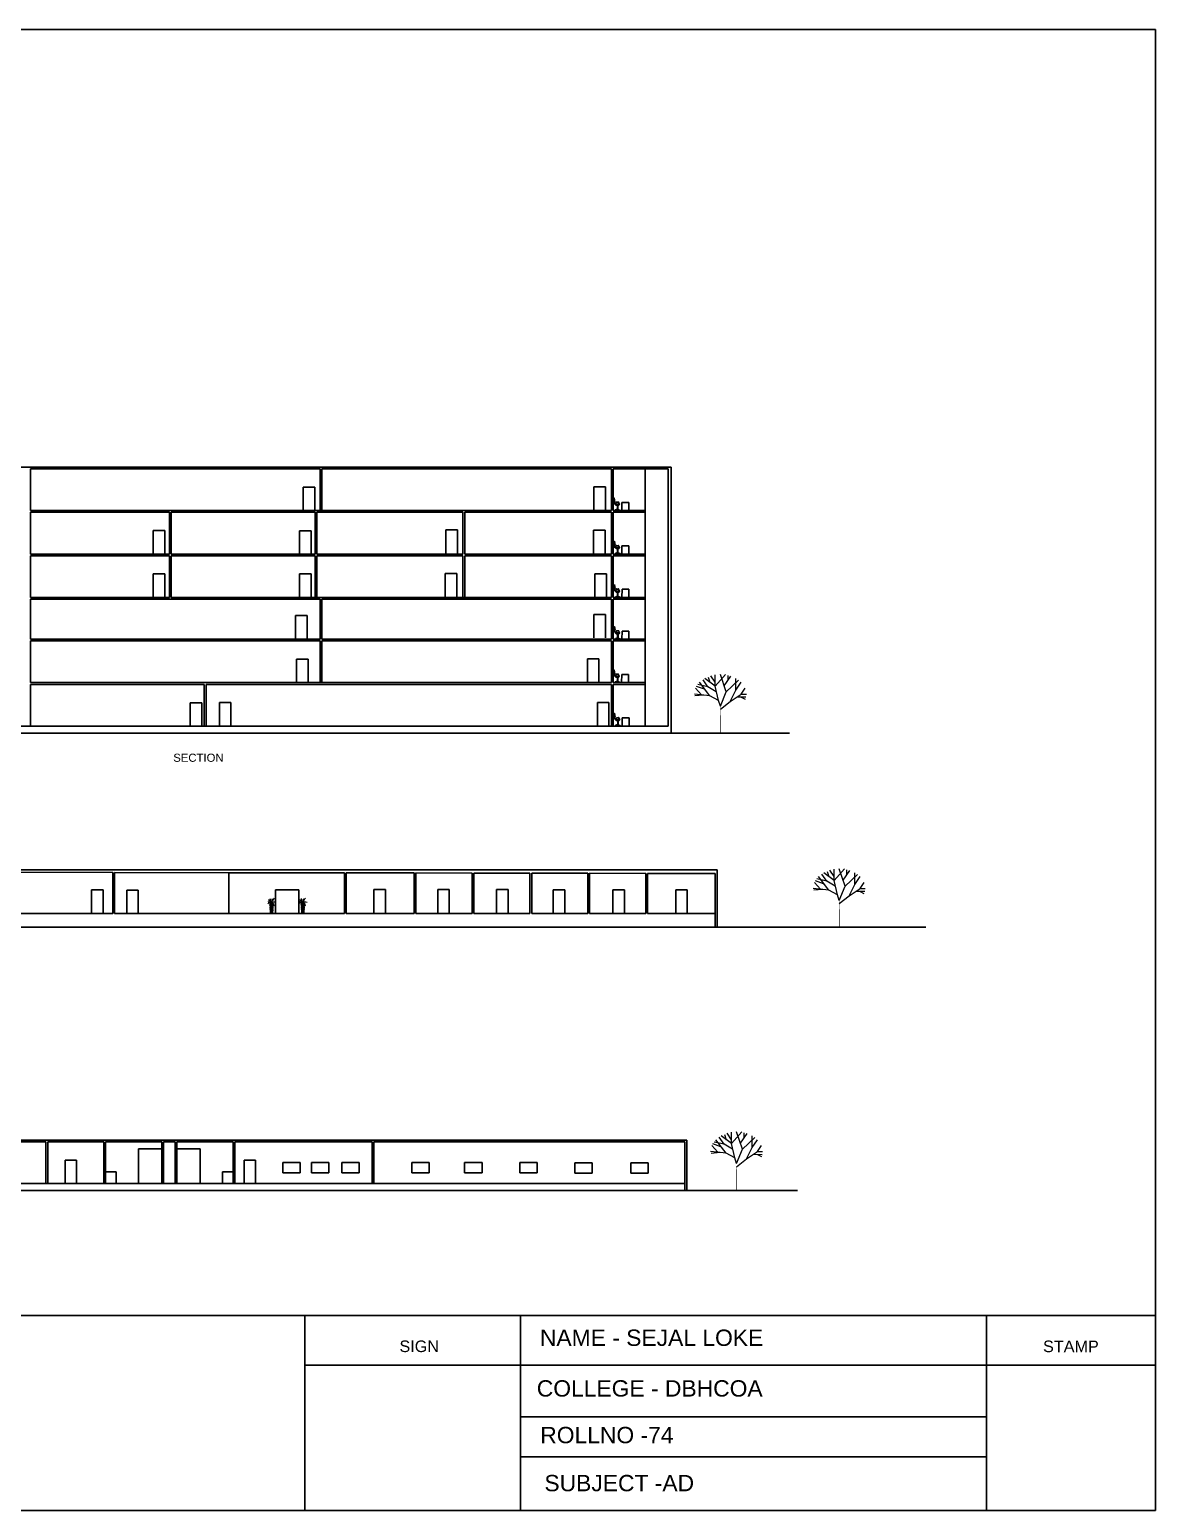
# Model space of a CAD drawing. Header units: millimetres. Extents: x -315744025 to 315695903, y -17416609 to 215511297.
# Drawn here: x 561164 to 658328, y 93675 to 221482 of the extents above; entities that cross this region are included whole.
import ezdxf

# ---------------------------------------------------------------- set-up
doc = ezdxf.new("R2010")
doc.units = ezdxf.units.MM
doc.layers.add('finiture', color=7, linetype='Continuous', lineweight=20)
doc.styles.get("Standard").update_dxf_attribs({"font": 'arial.ttf'})

# ---------------------------------------------------------------- blocks, each defined once
blk = doc.blocks.new('02ETRE03')
for p, q in [((-1.87, 11.47), (-1.6, 10.4)), ((-0.8, 10.4), (-1.46, 11.72)), ((-0.8, 9.6), (0.8, 12)), ((-0.8, 9.6), (-0.8, 11.92)), ((0.9, 8.45), (0, 12)), ((0.6, 9.67), (1.6, 11.67)), ((1.13, 11.8), (1.13, 10.88)), ((-2.9, 7.85), (-3.81, 9.22)), ((-2.45, 8.96), (-3.67, 9.53)), ((-1.93, 9.47), (-3.47, 9.93)), ((-1.62, 7.65), (-3.2, 10.4)), ((-1.93, 9.47), (-2.67, 10.93)), ((-0.8, 9.6), (-2.4, 11.2)), ((-0.64, 8.45), (-1.93, 9.47)), ((-0.3, 6.65), (-0.8, 9.6)), ((0.9, 8.45), (2.8, 10.84)), ((2.4, 8.8), (2.4, 11.2)), ((2.4, 8.8), (3.2, 10.4)), ((3.2, 8), (3.81, 9.22)), ((-1.62, 7.65), (-4, 8)), ((-2.53, 7.78), (-3.94, 7.6)), ((-0.3, 6.65), (-1.62, 7.65)), ((0, 5.54), (0.9, 8.45)), ((1.52, 6.49), (2.4, 8.8)), ((1.52, 6.49), (3.2, 8)), ((2.64, 7.42), (3.93, 7.4)), ((3.2, 8), (4, 8)), ((3.2, 7.37), (3.8, 6.93)), ((0, 5.54), (-0.3, 6.65)), ((0, 4.87), (1.52, 6.49))]:
    blk.add_line(p, q)
blk.add_lwpolyline([(0, 0, 0.133, 0.0333, 0), (0, 5.54, 0.0333, 0.0333, 0)], format="xyseb")

msp = doc.modelspace()

# ---------------------------------------------------------------- hatches: boundary and pattern name
at = {"layer": 'finiture'}
for points in [[(581900, 145864, 0.2435847), (581911, 145859, 0.0171763), (581912, 145860, -0.6037278), (581914, 145888, -0.1210153), (581916, 145895, 0.4802895)], [(582177, 145735, -0.187623), (581909, 145735, 0.7580791), (581909, 145727, 0.0001342), (581909, 145727, 0.1880055), (582178, 145727), (582178, 145727), (582178, 145727, 0.7578669)], [(582178, 145711, 0.7504042), (582178, 145719, -0.1882357), (581909, 145719, 0.7504042), (581909, 145711, 0.1883112)], [(582178, 145703, 0.7466429), (582178, 145711, -0.1883112), (581909, 145711, 0.7466429), (581909, 145703, 0.1882297)], [(581910, 145750, -0.7745864), (581910, 145758, 0.185583), (582176, 145758, -0.7745864), (582177, 145750, 0.0086581), (582177, 145751, -0.1864096), (581910, 145751, 0.0086581)], [(581910, 145751, 0.7275268), (581909, 145743, 0.1876261), (582177, 145743, 0.7275268), (582177, 145751, -0.1864096)], [(581911, 145766, -0.7709434), (581912, 145774, 0.1834998), (582175, 145774, -0.7709434), (582176, 145766, 0.0095282), (582175, 145766, -0.1846124), (581911, 145766, 0.0095282)], [(581914, 145789, 0.784723), (581913, 145782, 0.1823437), (582174, 145782, 0.784723), (582173, 145789, -0.1808554)], [(582173, 145789, 0.0000581), (582173, 145790, 0.8041951), (582172, 145797, -0.1793269), (581915, 145797, 0.8041951), (581914, 145790, 0.0000581), (581914, 145789, 0.1808554)], [(582171, 145805, 0.0000321), (582171, 145805, 0.7977356), (582170, 145812, -0.1758647), (581917, 145812, 0.8186192), (581916, 145805, 0.0126596), (581916, 145805, 0.1776629)], [(581936, 145895, -0.0153501), (581936, 145895, -0.7807402), (581939, 145902, 1.113335), (581925, 145873, 0.0839888), (581926, 145881, -1.149341)], [(581918, 145820, -0.7609413), (581920, 145827, 0.1718706), (582167, 145827, -0.7609413), (582168, 145820, 0.0120948), (582168, 145820, -0.1739336), (581918, 145820, 0.0120948)], [(582165, 145835, 0.7156465), (582164, 145843, -0.0042311), (582164, 145842, 0.0021081), (582164, 145843, 0.0000078), (582164, 145843, -0.1673528), (581923, 145843, 0.0000078), (581923, 145843, -0.002123), (581923, 145843, 0.7156465), (581921, 145835, 0.169723)], [(582162, 145850, 0.0678231), (582163, 145851, -0.0616306), (582156, 145856, -0.1566092), (581930, 145856, -0.0616306), (581924, 145851, 0.0678231), (581924, 145850, 0.1648996)], [(582150, 145895, 0.7807402), (582148, 145902, -0.1441278), (581939, 145902, 0.7807402), (581936, 145895, 0.1474814)], [(582152, 145863, -0.0555043), (582149, 145870, -0.1453586), (581938, 145870, -0.0555043), (581935, 145863, 0.1497167)], [(582147, 145878, -0.0585935), (582148, 145886, -0.1439651), (581939, 145886, -0.0585935), (581939, 145878, 0.1433774)], [(582150, 145895, -0.0153501), (582150, 145895, -1.149341), (582160, 145881, 0.0839888), (582162, 145873, 1.113335), (582148, 145902, -0.7807402)], [(582174, 145860, 0.0171763), (582176, 145859, 0.2435847), (582186, 145864, 0.4802895), (582171, 145895, -0.1210153), (582172, 145888, -0.6037278)], [(584603, 145870, 0.2435847), (584614, 145866, 0.0171763), (584615, 145866, -0.6037278), (584617, 145894, -0.1210153), (584619, 145902, 0.4802895)], [(584880, 145741, -0.187623), (584612, 145741, 0.7580791), (584612, 145733, 0.0001342), (584612, 145733, 0.1880055), (584881, 145733), (584881, 145733), (584881, 145733, 0.7578669)], [(584881, 145717, 0.7504042), (584881, 145725, -0.1882357), (584612, 145725, 0.7504042), (584612, 145717, 0.1883112)], [(584881, 145709, 0.7466429), (584881, 145717, -0.1883112), (584612, 145717, 0.7466429), (584612, 145709, 0.1882297)], [(584880, 145693, 0.7387095), (584881, 145701, -0.1879888), (584612, 145701, 0.7387095), (584612, 145693, 0.187586)], [(584613, 145757, -0.7745864), (584613, 145765, 0.185583), (584879, 145765, -0.7745864), (584880, 145757, 0.0086581), (584880, 145757, -0.1864096), (584613, 145757, 0.0086581)], [(584613, 145757, 0.7275268), (584612, 145749, 0.1876261), (584880, 145749, 0.7275268), (584880, 145757, -0.1864096)], [(584614, 145773, -0.7709434), (584615, 145780, 0.1834998), (584878, 145780, -0.7709434), (584879, 145773, 0.0095282), (584878, 145773, -0.1846124), (584614, 145773, 0.0095282)], [(584617, 145796, 0.784723), (584616, 145788, 0.1823437), (584877, 145788, 0.784723), (584876, 145796, -0.1808554)], [(584876, 145796, 0.0000581), (584876, 145796, 0.8041951), (584875, 145804, -0.1793269), (584618, 145804, 0.8041951), (584617, 145796, 0.0000581), (584617, 145796, 0.1808554)], [(584874, 145811, 0.0000321), (584874, 145811, 0.7977356), (584873, 145819, -0.1758647), (584620, 145819, 0.8186192), (584619, 145811, 0.0126596), (584619, 145811, 0.1776629)], [(584639, 145901, -0.0153501), (584639, 145901, -0.7807402), (584642, 145908, 1.113335), (584628, 145880, 0.0839888), (584629, 145887, -1.149341)], [(584621, 145826, -0.7609413), (584623, 145834, 0.1718706), (584870, 145834, -0.7609413), (584871, 145826, 0.0120948), (584871, 145826, -0.1739336), (584621, 145826, 0.0120948)], [(584868, 145841, 0.7156465), (584867, 145849, -0.0042311), (584867, 145849, 0.0021081), (584867, 145849, 0.0000078), (584867, 145849, -0.1673528), (584626, 145849, 0.0000078), (584626, 145849, -0.002123), (584626, 145849, 0.7156465), (584624, 145841, 0.169723)], [(584865, 145856, 0.0678231), (584866, 145857, -0.0616306), (584859, 145863, -0.1566092), (584633, 145863, -0.0616306), (584627, 145857, 0.0678231), (584627, 145856, 0.1648996)], [(584853, 145901, 0.7807402), (584851, 145908, -0.1441278), (584642, 145908, 0.7807402), (584639, 145901, 0.1474814)], [(584855, 145869, -0.0555043), (584852, 145876, -0.1453586), (584641, 145876, -0.0555043), (584638, 145869, 0.1497167)], [(584850, 145884, -0.0585935), (584851, 145892, -0.1439651), (584642, 145892, -0.0585935), (584642, 145884, 0.1433774)], [(584853, 145901, -0.0153501), (584853, 145901, -1.149341), (584863, 145887, 0.0839888), (584864, 145880, 1.113335), (584851, 145908, -0.7807402)], [(584877, 145866, 0.0171763), (584879, 145866, 0.2435847), (584889, 145870, 0.4802895), (584874, 145902, -0.1210153), (584875, 145894, -0.6037278)], [(582177, 145686, 0.7387095), (582178, 145695, -0.1879888), (581909, 145695, 0.7387095), (581909, 145686, 0.187586)], [(581910, 145678, 0.7302841), (581910, 145670, 0.1862846), (582177, 145670, 0.7302841), (582177, 145678, -0.1870188)], [(582176, 145662, 0.7259087), (582177, 145670, -0.1862846), (581910, 145670, 0.7259087), (581911, 145662, 0.185381)], [(582174, 145645, 0.716878), (582175, 145653, -0.1843052), (581911, 145653, 0.716878), (581912, 145645, 0.1830548)], [(582173, 145636, 0.730672), (582174, 145645, -0.1830548), (581912, 145645, 0.730672), (581913, 145636, 0.1812452)], [(581917, 145619, -0.000019), (581917, 145619, 0.1758526), (582170, 145619, -0.0011758), (582170, 145619, 0.6688045), (582171, 145628, -0.1785451), (581915, 145628, 0.6771006)], [(581922, 145592, 0.1648953), (582165, 145592, 0.5881277), (582166, 145602, -0.0001011), (582166, 145601, 0.6823884), (582168, 145610, -0.0112402), (582168, 145610, -0.173045), (581919, 145610, -0.0112402), (581919, 145610, 0.6823884), (581921, 145601, -0.0001011), (581921, 145602, 0.5881277)], [(582161, 145574, 0.6417464), (582163, 145583, -0.158057), (581924, 145583, 0.6417464), (581926, 145574, 0.1522413)], [(582158, 145556, 0.6144894), (582159, 145565, -0.1467426), (581927, 145565, 0.6144894), (581929, 145556, 0.1421988)], [(582156, 145547, 0.6323232), (582157, 145556, -0.1414622), (581929, 145556, 0.6323232), (581930, 145547, 0.1371574)], [(584612, 145685, 0.7302841), (584613, 145676, 0.1862846), (584880, 145676, 0.7302841), (584880, 145685, -0.1870188)], [(584879, 145668, 0.7259087), (584880, 145676, -0.1862846), (584613, 145676, 0.7259087), (584614, 145668, 0.185381)], [(584877, 145651, 0.716878), (584878, 145660, -0.1843052), (584614, 145660, 0.716878), (584615, 145651, 0.1830548)], [(584876, 145643, 0.730672), (584877, 145651, -0.1830548), (584615, 145651, 0.730672), (584616, 145643, 0.1812452)], [(584620, 145625, -0.000019), (584620, 145625, 0.1758526), (584873, 145625, -0.0011758), (584873, 145625, 0.6688045), (584874, 145634, -0.1785451), (584618, 145634, 0.6771006)], [(584625, 145599, 0.1648953), (584868, 145599, 0.5881277), (584869, 145608, -0.0001011), (584869, 145608, 0.6823884), (584871, 145617, -0.0112402), (584871, 145617, -0.173045), (584622, 145617, -0.0112402), (584622, 145617, 0.6823884), (584624, 145608, -0.0001011), (584624, 145608, 0.5881277)], [(584864, 145580, 0.6417464), (584865, 145589, -0.158057), (584627, 145589, 0.6417464), (584629, 145580, 0.1522413)], [(584861, 145562, 0.6144894), (584862, 145571, -0.1467426), (584630, 145571, 0.6144894), (584632, 145562, 0.1421988)], [(584859, 145553, 0.6323232), (584860, 145562, -0.1414622), (584632, 145562, 0.6323232), (584633, 145553, 0.1371574)]]:
    msp.add_hatch(color=256, dxfattribs=at).paths.add_polyline_path(points)

# ---------------------------------------------------------------- linework, layer by layer
for p, q in [((535939, 183721), (616539, 183721)), ((561239, 179971), (561239, 183571)), ((561239, 183571), (586239, 183571)), ((586239, 179971), (586239, 183571)), ((586389, 183571), (611389, 183571)), ((586389, 179971), (586389, 183571)), ((611389, 179971), (611389, 183571)), ((611539, 179971), (611539, 183571)), ((611539, 183571), (616289, 183571)), ((614289, 161371), (614289, 183571)), ((616289, 161371), (616289, 183571)), ((616539, 160771), (616539, 183721)), ((584788, 179977), (584788, 182001)), ((584788, 182001), (585788, 182001)), ((585788, 182001), (585788, 179977)), ((609854, 179981), (609854, 182005)), ((609854, 182005), (610854, 182005)), ((610854, 182005), (610854, 179981)), ((612270, 179966), (612280, 180674)), ((612280, 180674), (612876, 180674)), ((612876, 180674), (612876, 179966)), ((561239, 179971), (611389, 179971)), ((561239, 176221), (561239, 179821)), ((561239, 179821), (573239, 179821)), ((573239, 176221), (573239, 179821)), ((573389, 179821), (585803, 179821)), ((573389, 176221), (573389, 179821)), ((585803, 176221), (585803, 179821)), ((585953, 179821), (598566, 179821)), ((585953, 176221), (585953, 179821)), ((598566, 176221), (598566, 179821)), ((598716, 179821), (611389, 179821)), ((598716, 176221), (598716, 179821)), ((611389, 176221), (611389, 179821)), ((611539, 179971), (614289, 179971)), ((611539, 176221), (611539, 179821)), ((611539, 179821), (614289, 179821)), ((571840, 176218), (571840, 178242)), ((571840, 178242), (572840, 178242)), ((572840, 178242), (572840, 176218)), ((584451, 176210), (584451, 178234)), ((584451, 178234), (585451, 178234)), ((585451, 178234), (585451, 176210)), ((597098, 176285), (597098, 178309)), ((597098, 178309), (598098, 178309)), ((598098, 178309), (598098, 176285)), ((609838, 176242), (609838, 178266)), ((609838, 178266), (610838, 178266)), ((610838, 178266), (610838, 176242)), ((612279, 176217), (612289, 176926)), ((612289, 176926), (612885, 176926)), ((612885, 176926), (612885, 176217)), ((561239, 176221), (573239, 176221)), ((561239, 172471), (561239, 176071)), ((561239, 176071), (573239, 176071)), ((573239, 172471), (573239, 176071)), ((573389, 176221), (585803, 176221)), ((573389, 176071), (585803, 176071)), ((573389, 172471), (573389, 176071)), ((585803, 172471), (585803, 176071)), ((585953, 176221), (598566, 176221)), ((585953, 176071), (598566, 176071)), ((585953, 172471), (585953, 176071)), ((598566, 172471), (598566, 176071)), ((598716, 176221), (611389, 176221)), ((598716, 176071), (611389, 176071)), ((598716, 172471), (598716, 176071)), ((611389, 172471), (611389, 176071)), ((611539, 176221), (614289, 176221)), ((611539, 172471), (611539, 176071)), ((611539, 176071), (614289, 176071)), ((571826, 172499), (571826, 174523)), ((571826, 174523), (572826, 174523)), ((572826, 174523), (572826, 172499)), ((584451, 172487), (584451, 174511)), ((584451, 174511), (585451, 174511)), ((585451, 174511), (585451, 172487)), ((597030, 172519), (597030, 174543)), ((597030, 174543), (598030, 174543)), ((598030, 174543), (598030, 172519)), ((609952, 172485), (609952, 174509)), ((609952, 174509), (610952, 174509)), ((610952, 174509), (610952, 172485)), ((612283, 172465), (612293, 173173)), ((612293, 173173), (612889, 173173)), ((612889, 173173), (612889, 172465)), ((561239, 172471), (573239, 172471)), ((561239, 172471), (573239, 172471)), ((561239, 168871), (561239, 172321)), ((561239, 172321), (586239, 172321)), ((573389, 172471), (611389, 172471)), ((573389, 172471), (585239, 172471)), ((585239, 172471), (597739, 172471)), ((586239, 168871), (586239, 172321)), ((586389, 168871), (586389, 172321)), ((586389, 172321), (611389, 172321)), ((611389, 168871), (611389, 172321)), ((611539, 172471), (614289, 172471)), ((611539, 168871), (611539, 172321)), ((611539, 172321), (614289, 172321)), ((584109, 168888), (584109, 170912)), ((584109, 170912), (585109, 170912)), ((585109, 170912), (585109, 168888)), ((609861, 168979), (609861, 171003)), ((609861, 171003), (610861, 171003)), ((610861, 171003), (610861, 168979)), ((561239, 168871), (586239, 168871)), ((561239, 165121), (561239, 168721)), ((561239, 168721), (586239, 168721)), ((586239, 165121), (586239, 168721)), ((586389, 168871), (611389, 168871)), ((586389, 168721), (611389, 168721)), ((586389, 165121), (586389, 168721)), ((611389, 165121), (611389, 168721)), ((611539, 168871), (614289, 168871)), ((611539, 165121), (611539, 168721)), ((611539, 168721), (614289, 168721)), ((612287, 168865), (612297, 169573)), ((612297, 169573), (612893, 169573)), ((612893, 169573), (612893, 168865)), ((584205, 165127), (584205, 167151)), ((584205, 167151), (585205, 167151)), ((585205, 167151), (585205, 165127)), ((609305, 165144), (609305, 167168)), ((609305, 167168), (610305, 167168)), ((610305, 167168), (610305, 165144)), ((561239, 165121), (611389, 165121)), ((561239, 165121), (586239, 165121)), ((561239, 164971), (576239, 164971)), ((561239, 161371), (561239, 164971)), ((576239, 161371), (576239, 164971)), ((576389, 164971), (611389, 164971)), ((576389, 161371), (576389, 164971)), ((611389, 161371), (611389, 164971)), ((611539, 165121), (614289, 165121)), ((611539, 164971), (614289, 164971)), ((611539, 161371), (611539, 164971)), ((612260, 165120), (612270, 165828)), ((612270, 165828), (612866, 165828)), ((612866, 165828), (612866, 165120)), ((575018, 161366), (575018, 163389)), ((575018, 163389), (576018, 163389)), ((576018, 163389), (576018, 161366)), ((577540, 161373), (577540, 163397)), ((577540, 163397), (578540, 163397)), ((578540, 163397), (578540, 161373)), ((610167, 161370), (610167, 163394)), ((610167, 163394), (611167, 163394)), ((611167, 163394), (611167, 161370)), ((536169, 161371), (616289, 161371)), ((561239, 161371), (576239, 161371)), ((576389, 161371), (611389, 161371)), ((611539, 161371), (616289, 161371)), ((612299, 161371), (612309, 162080)), ((612309, 162080), (612905, 162080)), ((612905, 162080), (612905, 161371)), ((616289, 161371), (614289, 161371)), ((529145, 160771), (626744, 160771)), ((533346, 148955), (620496, 148955)), ((558496, 148751), (568346, 148730)), ((568346, 145205), (568346, 148730)), ((568496, 148730), (578346, 148709)), ((568496, 145205), (568496, 148730)), ((578346, 145205), (578346, 148709)), ((588346, 148707), (578346, 148707)), ((588346, 145205), (588346, 148709)), ((588346, 145205), (588346, 148707)), ((588496, 148709), (594346, 148696)), ((588496, 145205), (588496, 148709)), ((594346, 145205), (594346, 148696)), ((594496, 148696), (599346, 148686)), ((594496, 145205), (594496, 148696)), ((599346, 145205), (599346, 148686)), ((599496, 148685), (604346, 148675)), ((599496, 145205), (599496, 148685)), ((604346, 145205), (604346, 148675)), ((604496, 148675), (609346, 148665)), ((604496, 145205), (604496, 148675)), ((609346, 145205), (609346, 148665)), ((609496, 148664), (614346, 148654)), ((609496, 145205), (609496, 148664)), ((614346, 145205), (614346, 148654)), ((614496, 148654), (620346, 148641)), ((614496, 145205), (614496, 148654)), ((620346, 144005), (620346, 148641)), ((620496, 144005), (620496, 148955)), ((566509, 145215), (566509, 147239)), ((566509, 147239), (567509, 147239)), ((567509, 147239), (567509, 145215)), ((569541, 145196), (569541, 147220)), ((569541, 147220), (570541, 147220)), ((570541, 147220), (570541, 145196)), ((582392, 147228), (582392, 145205)), ((582392, 147228), (584392, 147228)), ((584392, 147228), (584392, 145205)), ((590881, 145243), (590881, 147267)), ((590881, 147267), (591881, 147267)), ((591881, 147267), (591881, 145243)), ((596389, 145228), (596389, 147252)), ((596389, 147252), (597389, 147252)), ((597389, 147252), (597389, 145228)), ((601466, 145247), (601466, 147271)), ((601466, 147271), (602466, 147271)), ((602466, 147271), (602466, 145247)), ((606349, 145214), (606349, 147238)), ((606349, 147238), (607349, 147238)), ((607349, 147238), (607349, 145214)), ((611506, 145199), (611506, 147223)), ((611506, 147223), (612506, 147223)), ((612506, 147223), (612506, 145199)), ((616927, 145204), (616927, 147227)), ((616927, 147227), (617927, 147227)), ((617927, 147227), (617927, 145204)), ((558496, 145205), (568346, 145205)), ((558496, 145205), (568346, 145205)), ((568496, 145205), (578346, 145205)), ((568496, 145205), (578346, 145205)), ((578346, 145205), (588346, 145205)), ((588496, 145205), (594346, 145205)), ((588496, 145205), (594346, 145205)), ((594496, 145205), (599346, 145205)), ((599496, 145205), (604346, 145205)), ((604496, 145205), (609346, 145205)), ((609496, 145205), (614346, 145205)), ((614496, 145205), (620346, 145205)), ((614496, 145205), (620346, 145205)), ((519329, 144005), (638502, 144005)), ((537574, 125643), (578724, 125643)), ((557724, 125493), (562574, 125493)), ((562574, 121893), (562574, 125493)), ((562724, 121893), (562724, 125493)), ((562724, 125493), (567574, 125493)), ((567574, 121893), (567574, 125493)), ((567724, 121893), (567724, 125493)), ((572574, 125493), (567724, 125493)), ((572574, 121893), (572574, 125493)), ((572724, 121893), (572724, 125493)), ((573724, 125493), (572724, 125493)), ((573724, 121893), (573724, 125493)), ((573874, 125493), (578724, 125493)), ((573874, 121893), (573874, 125493)), ((590724, 125643), (578724, 125643)), ((578724, 125493), (578724, 121893)), ((590724, 125493), (578874, 125493)), ((578874, 125493), (578874, 121893)), ((617874, 125643), (590724, 125643)), ((590724, 121893), (590724, 125493)), ((617724, 125493), (590874, 125493)), ((590874, 121893), (590874, 125493)), ((617724, 121893), (617724, 125493)), ((617874, 121893), (617874, 125643)), ((570574, 121893), (570574, 124893)), ((570574, 124893), (572574, 124893)), ((573874, 124893), (575874, 124893)), ((575874, 124893), (575874, 121893)), ((564224, 121893), (564224, 123893)), ((564224, 123893), (565224, 123893)), ((565224, 123893), (565224, 121893)), ((567724, 121893), (567724, 122893)), ((567724, 122893), (568624, 122893)), ((568624, 122893), (568624, 121893)), ((578724, 122893), (577824, 122893)), ((577824, 122893), (577824, 121893)), ((578724, 121893), (578724, 122893)), ((579673, 121906), (579673, 123906)), ((579673, 123906), (580673, 123906)), ((580673, 123906), (580673, 121906)), ((583016, 123697), (583016, 122797)), ((584516, 123697), (583016, 123697)), ((583016, 122797), (584516, 122797)), ((584516, 122797), (584516, 123697)), ((585491, 123715), (585491, 122815)), ((586991, 123715), (585491, 123715)), ((585491, 122815), (586991, 122815)), ((586991, 122815), (586991, 123715)), ((588111, 123715), (588111, 122815)), ((589611, 123715), (588111, 123715)), ((588111, 122815), (589611, 122815)), ((589611, 122815), (589611, 123715)), ((594152, 123711), (594152, 122811)), ((595652, 123711), (594152, 123711)), ((594152, 122811), (595652, 122811)), ((595652, 122811), (595652, 123711)), ((598710, 123715), (598710, 122815)), ((600210, 123715), (598710, 123715)), ((598710, 122815), (600210, 122815)), ((600210, 122815), (600210, 123715)), ((603472, 123711), (603472, 122811)), ((604972, 123711), (603472, 123711)), ((603472, 122811), (604972, 122811)), ((604972, 122811), (604972, 123711)), ((608223, 123683), (608223, 122783)), ((609723, 123683), (608223, 123683)), ((608223, 122783), (609723, 122783)), ((609723, 122783), (609723, 123683)), ((613062, 123686), (613062, 122786)), ((614562, 123686), (613062, 123686)), ((613062, 122786), (614562, 122786)), ((614562, 122786), (614562, 123686)), ((557724, 121893), (562724, 121893)), ((557724, 121893), (562724, 121893)), ((562724, 121893), (567724, 121893)), ((567724, 121893), (572724, 121893)), ((572574, 121893), (570574, 121893)), ((572724, 121893), (573724, 121893)), ((578724, 121893), (573724, 121893)), ((578724, 121893), (590724, 121893)), ((590724, 121893), (617724, 121893)), ((617724, 121293), (617724, 121893)), ((617874, 121293), (617874, 121893)), ((528159, 121293), (627429, 121293)), ((511513, 110498), (658328, 110498)), ((584921, 93675), (584921, 110498)), ((603520, 110498), (603520, 93675)), ((658328, 110498), (608328, 110498)), ((643748, 110498), (643748, 93675)), ((658328, 110498), (653328, 110498)), ((584921, 106209), (658328, 106209)), ((603520, 101761), (643748, 101761)), ((603520, 98293), (643748, 98293))]:
    msp.add_line(p, q)
msp.add_lwpolyline([(511513, 221482), (658328, 221482), (658328, 93675), (511513, 93675)], close=True)
at = {"layer": 'finiture', "linetype": 'Continuous'}
for p, q in [((611577, 181043), (611626, 180729)), ((611626, 180729), (611683, 180738)), ((611630, 181077), (611683, 180738)), ((611712, 180505), (611788, 180685)), ((611712, 180555), (611712, 180497)), ((611712, 180555), (611733, 180555)), ((611712, 180497), (612070, 180497)), ((611712, 180497), (611771, 180439)), ((611732, 180496), (611802, 180664)), ((611756, 180555), (612029, 180555)), ((611771, 180439), (612030, 180439)), ((611828, 180712), (611970, 180712)), ((611842, 180690), (611954, 180690)), ((611872, 180439), (611872, 180091)), ((611930, 180439), (611930, 180091)), ((612047, 180497), (611996, 180660)), ((612070, 180497), (612012, 180682)), ((612070, 180497), (612030, 180439)), ((612052, 180555), (612070, 180555)), ((611872, 180091), (611712, 180036)), ((611712, 180036), (611712, 179975)), ((611712, 179975), (611734, 179975)), ((611734, 179975), (611741, 180014)), ((611741, 180014), (611872, 180036)), ((611872, 180036), (611930, 180036)), ((611930, 180091), (612089, 180036)), ((612060, 180014), (611930, 180036)), ((612067, 179975), (612060, 180014)), ((612089, 179975), (612067, 179975)), ((612089, 180036), (612089, 179975)), ((611585, 177294), (611634, 176980)), ((611634, 176980), (611692, 176989)), ((611638, 177328), (611692, 176989)), ((611720, 176757), (611796, 176937)), ((611720, 176806), (611720, 176748)), ((611720, 176806), (611741, 176806)), ((611720, 176748), (612078, 176748)), ((611720, 176748), (611780, 176691)), ((611741, 176748), (611811, 176915)), ((611765, 176806), (612037, 176806)), ((611780, 176691), (612038, 176691)), ((611836, 176964), (611979, 176964)), ((611851, 176942), (611963, 176942)), ((611880, 176691), (611880, 176343)), ((611938, 176691), (611938, 176343)), ((612055, 176748), (612004, 176912)), ((612078, 176748), (612020, 176933)), ((612078, 176748), (612038, 176691)), ((612060, 176806), (612078, 176806)), ((611880, 176343), (611720, 176288)), ((611720, 176288), (611720, 176226)), ((611720, 176226), (611742, 176226)), ((611742, 176226), (611749, 176266)), ((611749, 176266), (611880, 176288)), ((611880, 176288), (611938, 176288)), ((611938, 176343), (612098, 176288)), ((612069, 176266), (611938, 176288)), ((612076, 176226), (612069, 176266)), ((612098, 176226), (612076, 176226)), ((612098, 176288), (612098, 176226)), ((611589, 173542), (611638, 173228)), ((611638, 173228), (611696, 173237)), ((611642, 173576), (611696, 173237)), ((611724, 173004), (611800, 173185)), ((611724, 173054), (611724, 172996)), ((611724, 173054), (611745, 173054)), ((611724, 172996), (612082, 172996)), ((611724, 172996), (611784, 172938)), ((611884, 172590), (611724, 172536)), ((611744, 172996), (611814, 173163)), ((611769, 173054), (612041, 173054)), ((611784, 172938), (612042, 172938)), ((611840, 173211), (611983, 173211)), ((611854, 173189), (611967, 173189)), ((611884, 172938), (611884, 172590)), ((611942, 172938), (611942, 172590)), ((611942, 172590), (612101, 172536)), ((612059, 172996), (612008, 173159)), ((612082, 172996), (612024, 173181)), ((612082, 172996), (612042, 172938)), ((612064, 173054), (612082, 173054)), ((611724, 172536), (611724, 172474)), ((611724, 172474), (611746, 172474)), ((611746, 172474), (611753, 172513)), ((611753, 172513), (611884, 172536)), ((611884, 172536), (611942, 172536)), ((612073, 172513), (611942, 172536)), ((612080, 172474), (612073, 172513)), ((612101, 172474), (612080, 172474)), ((612101, 172536), (612101, 172474)), ((611594, 169942), (611643, 169628)), ((611643, 169628), (611700, 169637)), ((611647, 169976), (611700, 169637)), ((611729, 169404), (611805, 169584)), ((611729, 169454), (611729, 169396)), ((611729, 169454), (611750, 169454)), ((611729, 169396), (612087, 169396)), ((611729, 169396), (611788, 169338)), ((611889, 168990), (611729, 168935)), ((611729, 168935), (611729, 168874)), ((611729, 168874), (611751, 168874)), ((611749, 169395), (611819, 169562)), ((611751, 168874), (611758, 168913)), ((611758, 168913), (611889, 168935)), ((611773, 169454), (612046, 169454)), ((611788, 169338), (612047, 169338)), ((611845, 169611), (611987, 169611)), ((611859, 169589), (611971, 169589)), ((611889, 169338), (611889, 168990)), ((611889, 168935), (611947, 168935)), ((611947, 169338), (611947, 168990)), ((611947, 168990), (612106, 168935)), ((612077, 168913), (611947, 168935)), ((612064, 169396), (612013, 169559)), ((612087, 169396), (612029, 169580)), ((612087, 169396), (612047, 169338)), ((612069, 169454), (612087, 169454)), ((612084, 168874), (612077, 168913)), ((612106, 168874), (612084, 168874)), ((612106, 168935), (612106, 168874)), ((611566, 166197), (611616, 165883)), ((611620, 166231), (611673, 165892)), ((611616, 165883), (611673, 165892)), ((611702, 165659), (611777, 165840)), ((611702, 165709), (611702, 165651)), ((611702, 165709), (611723, 165709)), ((611702, 165651), (612059, 165651)), ((611702, 165651), (611761, 165594)), ((611861, 165245), (611702, 165191)), ((611702, 165191), (611702, 165129)), ((611702, 165129), (611724, 165129)), ((611722, 165651), (611792, 165818)), ((611724, 165129), (611730, 165168)), ((611730, 165168), (611861, 165191)), ((611746, 165709), (612018, 165709)), ((611761, 165594), (612019, 165594)), ((611817, 165866), (611960, 165866)), ((611832, 165845), (611944, 165845)), ((611861, 165594), (611861, 165245)), ((611861, 165191), (611919, 165191)), ((611919, 165594), (611919, 165245)), ((611919, 165245), (612079, 165191)), ((612050, 165168), (611919, 165191)), ((612037, 165651), (611985, 165814)), ((612059, 165651), (612001, 165836)), ((612059, 165651), (612019, 165594)), ((612041, 165709), (612059, 165709)), ((612057, 165129), (612050, 165168)), ((612079, 165129), (612057, 165129)), ((612079, 165191), (612079, 165129)), ((611605, 162448), (611654, 162134)), ((611659, 162482), (611712, 162143)), ((611654, 162134), (611712, 162143)), ((611741, 161911), (611816, 162091)), ((611741, 161960), (611741, 161902)), ((611741, 161960), (611761, 161960)), ((611741, 161902), (612098, 161902)), ((611741, 161902), (611800, 161845)), ((611900, 161497), (611741, 161442)), ((611741, 161442), (611741, 161380)), ((611741, 161380), (611762, 161380)), ((611761, 161902), (611831, 162069)), ((611762, 161380), (611769, 161420)), ((611769, 161420), (611900, 161442)), ((611785, 161960), (612057, 161960)), ((611800, 161845), (612058, 161845)), ((611856, 162118), (611999, 162118)), ((611871, 162096), (611983, 162096)), ((611900, 161845), (611900, 161497)), ((611900, 161442), (611958, 161442)), ((611958, 161845), (611958, 161497)), ((611958, 161497), (612118, 161442)), ((612089, 161420), (611958, 161442)), ((612076, 161902), (612024, 162066)), ((612098, 161902), (612040, 162087)), ((612098, 161902), (612058, 161845)), ((612080, 161960), (612098, 161960)), ((612096, 161380), (612089, 161420)), ((612118, 161380), (612096, 161380)), ((612118, 161442), (612118, 161380))]:
    msp.add_line(p, q, dxfattribs=at)
at = {"layer": 'finiture'}
for p, q in [((581971, 145212), (582115, 145212)), ((584674, 145219), (584818, 145219))]:
    msp.add_line(p, q, dxfattribs=at)
at = {"layer": 'finiture', "linetype": 'Continuous'}
for centre, radius, start, end in [((611871, 180725), 278, 159.24404, 235.08764), ((611871, 180725), 249, 174.85169, 230.28499), ((611828, 180669), 43.5, 90, 157.26819), ((611842, 180647), 43.5, 90, 157.26819), ((611954, 180647), 43.5, 17.43017, 90), ((611970, 180669), 43.5, 17.43017, 90), ((612070, 180526), 29, 270, 90), ((611880, 176976), 278, 159.24404, 235.08764), ((611880, 176976), 249, 174.85169, 230.28499), ((611836, 176920), 43.5, 90, 157.26819), ((611851, 176898), 43.5, 90, 157.26819), ((611963, 176898), 43.5, 17.43017, 90), ((611979, 176920), 43.5, 17.43017, 90), ((612078, 176777), 29, 270, 90), ((611883, 173224), 278, 159.24404, 235.08764), ((611883, 173224), 249, 174.85169, 230.28499), ((611840, 173168), 43.5, 90, 157.26819), ((611854, 173146), 43.5, 90, 157.26819), ((611967, 173146), 43.5, 17.43017, 90), ((611983, 173168), 43.5, 17.43017, 90), ((612082, 173025), 29, 270, 90), ((611888, 169624), 278, 159.24404, 235.08764), ((611888, 169624), 249, 174.85169, 230.28499), ((611845, 169567), 43.5, 90, 157.26819), ((611859, 169546), 43.5, 90, 157.26819), ((611971, 169546), 43.5, 17.43017, 90), ((611987, 169567), 43.5, 17.43017, 90), ((612087, 169425), 29, 270, 90), ((611861, 165879), 278, 159.24404, 235.08764), ((611861, 165879), 249, 174.85169, 230.28499), ((611817, 165823), 43.5, 90, 157.26819), ((611832, 165801), 43.5, 90, 157.26819), ((611944, 165801), 43.5, 17.43017, 90), ((611960, 165823), 43.5, 17.43017, 90), ((612059, 165680), 29, 270, 90), ((611900, 162130), 278, 159.24404, 235.08764), ((611900, 162130), 249, 174.85169, 230.28499), ((611856, 162074), 43.5, 90, 157.26819), ((611871, 162052), 43.5, 90, 157.26819), ((611983, 162052), 43.5, 17.43017, 90), ((611999, 162074), 43.5, 17.43017, 90), ((612098, 161931), 29, 270, 90)]:
    msp.add_arc(centre, radius, start, end, dxfattribs=at)
at = {"layer": 'finiture', "color": 72}
for centre, radius, start, end in [((581867, 145953), 166, 26.95749, 149.79551), ((581860, 145947), 164, 36.83258, 146.75972), ((581806, 145963), 231, 16.50609, 109.53576), ((581795, 145960), 231, 17.3883, 106.60765), ((581968, 145937), 90.5, 65.02725, 207.98921), ((581976, 145926), 92.6, 95.09301, 199.39823), ((580642, 145947), 1384, 4.33832, 22.20267), ((583325, 146116), 1284, 164.31705, 182.86376), ((582879, 145914), 844, 135.47408, 169.39956), ((582273, 145938), 240, 57.45532, 157.8911), ((582138, 145928), 134, 325.80789, 131.23754), ((582139, 145919), 128, 329.01962, 129.18988), ((582287, 145925), 245, 61.89477, 150.55212), ((584570, 145960), 166, 26.95749, 149.79551), ((584563, 145954), 164, 36.83258, 146.75972), ((584509, 145969), 231, 16.50609, 109.53576), ((584498, 145966), 231, 17.3883, 106.60765), ((584671, 145944), 90.5, 65.02725, 207.98921), ((584679, 145932), 92.6, 95.09301, 199.39823), ((583345, 145953), 1384, 4.33832, 22.20267), ((586028, 146122), 1284, 164.31705, 182.86376), ((585582, 145920), 844, 135.47408, 169.39956), ((584976, 145945), 240, 57.45532, 157.8911), ((584841, 145934), 134, 325.80789, 131.23754), ((584842, 145925), 128, 329.01962, 129.18988), ((584990, 145932), 245, 61.89477, 150.55212)]:
    msp.add_arc(centre, radius, start, end, dxfattribs=at)
at = {"layer": 'finiture', "color": 3, "linetype": 'Continuous'}
for centre, radius, start, end in [((581577, 145970), 453, 10.38128, 64.72885), ((581489, 145905), 552, 17.28299, 59.3161), ((582149, 145976), 151, 165.02871, 213.16391), ((582383, 145979), 371, 174.20511, 193.32803), ((582032, 145912), 103, 355.13192, 89.70147), ((582036, 145921), 99.8, 349.64127, 77.44448), ((584280, 145976), 453, 10.38128, 64.72885), ((584192, 145912), 552, 17.28299, 59.3161), ((584852, 145982), 151, 165.02871, 213.16391), ((585086, 145985), 371, 174.20511, 193.32803), ((584735, 145918), 103, 355.13192, 89.70147), ((584739, 145928), 99.8, 349.64127, 77.44448)]:
    msp.add_arc(centre, radius, start, end, dxfattribs=at)
at = {"layer": 'finiture'}
for centre, radius, start, end in [((581921, 145873), 29.3, 85.84154, 206.93733), ((581918, 145870), 26.8, 166.764, 235.55031), ((581911, 145867), 20.5, 161.87161, 162.69902), ((581909, 145871), 18, 216.70208, 288.01487), ((581921, 145873), 22.6, 101.94461, 204.56256), ((581910, 145872), 12.6, 218.94035, 273.69946), ((581911, 145867), 20.5, 245.80745, 308.10296), ((581921, 145873), 16, 113.24624, 237.72844), ((581910, 145739), 4.11, 102.874, 251.99093), ((581910, 145731), 4.13, 103.85081, 252.47994), ((581910, 145723), 4.16, 104.85912, 252.94429), ((581910, 145715), 4.19, 105.87204, 253.4109), ((581910, 145707), 4.21, 106.89172, 253.8781), ((581910, 145699), 4.24, 107.92657, 254.33785), ((581911, 145754), 4.08, 99.47184, 248.92738), ((581911, 145747), 4.09, 101.94478, 251.46043), ((581912, 145770), 4.06, 98.18994, 247.30013), ((581912, 145762), 4.05, 100.08693, 250.416), ((581913, 145778), 3.88, 96.67809, 250.92223), ((582043, 146088), 370, 248.80605, 291.19395), ((582043, 146080), 370, 248.74708, 291.25292), ((582043, 146072), 370, 248.70473, 291.29527), ((582530, 145711), 621, 178.5326, 178.53272), ((582043, 146064), 370, 248.67926, 291.32074), ((582043, 146056), 370, 248.6709, 291.3291), ((582043, 146047), 370, 248.67992, 291.32008), ((581914, 145785), 3.99, 96.35065, 249.83576), ((582043, 146104), 370, 248.97298, 291.02702), ((582043, 146096), 370, 248.88142, 291.11858), ((582530, 145711), 621, 176.33843, 176.34549), ((581904, 145881), 22.6, 288.0626, 32.02924), ((581915, 145793), 3.89, 94.75911, 249.98339), ((582043, 146112), 370, 249.08051, 290.91949), ((582530, 145711), 621, 174.89002, 174.8977), ((581916, 145801), 3.9, 94.28269, 249.03577), ((582043, 146120), 370, 249.20383, 290.79617), ((582530, 145711), 621, 174.14901, 174.16955), ((581917, 145808), 3.91, 93.78734, 248.10978), ((582043, 146128), 370, 249.34276, 290.65724), ((581930, 145888), 16, 58.31613, 250.59512), ((582530, 145711), 621, 172.72179, 172.7351), ((582043, 146136), 370, 249.49712, 290.50288), ((581904, 145881), 29.3, 292.06538, 33.10089), ((581919, 145816), 4.02, 94.26535, 242.63269), ((582530, 145711), 621, 172.01054, 172.02071), ((582043, 146144), 370, 249.66677, 290.33323), ((581920, 145823), 4.02, 93.61135, 241.87031), ((582530, 145711), 621, 171.30057, 171.30793), ((582043, 146152), 370, 249.85156, 290.14844), ((581921, 145831), 3.94, 92.19168, 245.45323), ((581921, 145831), 3.94, 92.19168, 245.45323), ((582530, 145711), 621, 170.59655, 170.60602), ((582043, 146160), 370, 250.05138, 289.94862), ((582530, 145711), 621, 169.88635, 169.89612), ((582043, 146168), 370, 250.2661, 289.7339), ((581923, 145838), 4.05, 96.44602, 239.78396), ((581923, 145838), 4.05, 96.44602, 239.78396), ((582043, 146176), 370, 250.49564, 289.50436), ((582530, 145711), 621, 169.17626, 169.17713), ((582530, 145711), 621, 169.17626, 169.17713), ((581904, 145880), 35.1, 297.52438, 9.57), ((581925, 145846), 3.96, 91.04003, 243.77549), ((581925, 145846), 3.96, 91.04003, 243.77549), ((582043, 146184), 370, 250.73991, 289.26009), ((582530, 145711), 621, 168.46865, 168.46928), ((582530, 145711), 621, 168.46865, 168.46928), ((581930, 145888), 8.61, 46.62482, 242.52342), ((581926, 145854), 3.94, 226.11077, 243.15224), ((582043, 146193), 370, 250.99886, 289.00114), ((582530, 145711), 621, 167.7607, 167.76249), ((582530, 145711), 621, 167.7607, 167.76249), ((581926, 145854), 3.94, 227.63211, 243.15224), ((581904, 145881), 29.3, 26.93733, 32.02924), ((582043, 146209), 370, 252.19851, 287.80149), ((581939, 146053), 4.91, 98.00147, 238.62184), ((581939, 145898), 3.98, 86.48228, 238.40465), ((581939, 145898), 3.98, 86.48228, 238.40465), ((582043, 146217), 370, 252.97022, 287.02978), ((581904, 145880), 35.1, 9.57, 24.70798), ((581936, 145891), 3.98, 86.48228, 90.28022), ((581855, 145981), 106, 334.2863, 39.61551), ((582058, 146637), 601, 258.31166, 268.55614), ((582043, 146225), 370, 253.45898, 286.54102), ((582058, 146637), 592, 258.31166, 268.53358), ((582530, 145711), 621, 158.84567, 162.08721), ((582043, 146241), 370, 253.61539, 286.38461), ((582043, 146233), 370, 253.68137, 286.31863), ((581800, 146155), 220, 320.64995, 321.27999), ((581834, 146112), 220, 309.171, 335.35083), ((581817, 146134), 220, 318.33992, 327.23111), ((581985, 146235), 220, 269.98486, 286.1549), ((581985, 146207), 220, 269.98486, 287.32863), ((581985, 146180), 220, 269.98486, 286.19892), ((581985, 146152), 220, 269.98486, 286.53616), ((581985, 146124), 220, 269.98486, 283.48677), ((581852, 146091), 220, 309.171, 334.85577), ((581869, 146069), 220, 309.171, 324.35975), ((581887, 146048), 220, 309.171, 310.83962), ((582028, 146637), 592, 271.46642, 281.68834), ((582028, 146637), 601, 271.44386, 281.68834), ((581904, 146027), 220, 309.171, 309.74033), ((582231, 145981), 106, 140.38449, 205.7137), ((581557, 145711), 621, 17.91279, 21.15433), ((582182, 145880), 35.1, 155.29202, 236.67208), ((582147, 146053), 4.91, 301.37816, 81.99853), ((582156, 145888), 16, 289.40488, 121.68387), ((582148, 145898), 3.98, 301.59535, 93.51772), ((582156, 145888), 8.61, 297.47658, 133.37518), ((582150, 145891), 3.98, 89.71978, 93.51772), ((582183, 145881), 29.3, 146.89911, 247.93462), ((582183, 145881), 29.3, 147.97076, 153.06267), ((582183, 145881), 22.6, 147.97076, 251.9374), ((582160, 145854), 3.94, 296.84776, 313.88923), ((582162, 145846), 3.96, 296.22451, 88.95997), ((582176, 145867), 20.5, 231.89704, 294.19255), ((582166, 145873), 29.3, 333.06267, 94.15846), ((582163, 145838), 4.05, 300.21604, 83.55398), ((581557, 145711), 621, 12.23751, 12.2393), ((582165, 145831), 3.94, 294.54677, 87.80832), ((581557, 145711), 621, 11.53072, 11.53135), ((582167, 145823), 4.02, 298.12969, 86.38865), ((581557, 145711), 621, 10.82287, 10.82374), ((582168, 145816), 4.02, 297.36731, 85.73465), ((581557, 145711), 621, 10.10388, 10.11365), ((582169, 145808), 3.91, 291.89022, 86.21266), ((581557, 145711), 621, 9.39398, 9.40345), ((582166, 145873), 22.6, 335.43744, 78.05539), ((581557, 145711), 621, 8.69207, 8.69943), ((582170, 145801), 3.9, 290.96423, 85.71731), ((582166, 145873), 16, 302.27156, 66.75376), ((582177, 145871), 18, 251.98513, 323.29792), ((581557, 145711), 621, 7.97929, 7.98946), ((582172, 145793), 3.89, 290.01661, 85.24089), ((581557, 145711), 621, 7.2649, 7.27821), ((582172, 145785), 3.99, 290.16424, 83.64935), ((582173, 145778), 3.88, 289.07777, 83.32191), ((582174, 145770), 4.06, 292.69987, 81.81006), ((581557, 145711), 621, 5.83045, 5.85099), ((582175, 145762), 4.05, 289.584, 79.91307), ((581557, 145711), 621, 5.1023, 5.10998), ((582177, 145872), 12.6, 266.30054, 321.05965), ((582175, 145754), 4.08, 291.07262, 80.52816), ((582176, 145747), 4.09, 288.53957, 78.05522), ((581557, 145711), 621, 3.65451, 3.66157), ((582176, 145739), 4.11, 288.00907, 77.126), ((582176, 145731), 4.13, 287.52006, 76.14919), ((582177, 145723), 4.16, 287.05571, 75.14088), ((581557, 145711), 621, 1.46728, 1.4674), ((582177, 145715), 4.19, 286.5891, 74.12796), ((582177, 145707), 4.21, 286.1219, 73.10828), ((582177, 145699), 4.24, 285.66215, 72.07343), ((582169, 145870), 26.8, 304.44969, 13.236), ((582176, 145867), 20.5, 17.30098, 18.12839), ((584624, 145880), 29.3, 85.84154, 206.93733), ((584621, 145877), 26.8, 166.764, 235.55031), ((584614, 145873), 20.5, 161.87161, 162.69902), ((584612, 145877), 18, 216.70208, 288.01487), ((584624, 145880), 22.6, 101.94461, 204.56256), ((584613, 145878), 12.6, 218.94035, 273.69946), ((584614, 145873), 20.5, 245.80745, 308.10296), ((584624, 145880), 16, 113.24624, 237.72844), ((584613, 145745), 4.11, 102.874, 251.99093), ((584613, 145737), 4.13, 103.85081, 252.47994), ((584613, 145729), 4.16, 104.85912, 252.94429), ((584613, 145721), 4.19, 105.87204, 253.4109), ((584613, 145713), 4.21, 106.89172, 253.8781), ((584613, 145705), 4.24, 107.92657, 254.33785), ((584613, 145697), 4.27, 108.97628, 254.79082), ((584614, 145761), 4.08, 99.47184, 248.92738), ((584614, 145753), 4.09, 101.94478, 251.46043), ((584615, 145776), 4.06, 98.18994, 247.30013), ((584615, 145769), 4.05, 100.08693, 250.416), ((584616, 145784), 3.88, 96.67809, 250.92223), ((584746, 146094), 370, 248.80605, 291.19395), ((584746, 146086), 370, 248.74708, 291.25292), ((584746, 146078), 370, 248.70473, 291.29527), ((585233, 145717), 621, 178.5326, 178.53272), ((584746, 146070), 370, 248.67926, 291.32074), ((584746, 146062), 370, 248.6709, 291.3291), ((584746, 146054), 370, 248.67992, 291.32008), ((584746, 146046), 370, 248.70658, 291.29342), ((584617, 145792), 3.99, 96.35065, 249.83576), ((584746, 146110), 370, 248.97298, 291.02702), ((584746, 146102), 370, 248.88142, 291.11858), ((585233, 145717), 621, 176.33843, 176.34549), ((584607, 145887), 22.6, 288.0626, 32.02924), ((584618, 145800), 3.89, 94.75911, 249.98339), ((584746, 146118), 370, 249.08051, 290.91949), ((585233, 145717), 621, 174.89002, 174.8977), ((584619, 145807), 3.9, 94.28269, 249.03577), ((585233, 145717), 621, 174.14901, 174.16955), ((584746, 146126), 370, 249.20383, 290.79617), ((584620, 145815), 3.91, 93.78734, 248.10978), ((584746, 146134), 370, 249.34276, 290.65724), ((584633, 145895), 16, 58.31613, 250.59512), ((584746, 146143), 370, 249.49712, 290.50288), ((585233, 145717), 621, 172.72179, 172.7351), ((584607, 145887), 29.3, 292.06538, 33.10089), ((584622, 145822), 4.02, 94.26535, 242.63269), ((585233, 145717), 621, 172.01054, 172.02071), ((584746, 146151), 370, 249.66677, 290.33323), ((584623, 145830), 4.02, 93.61135, 241.87031), ((585233, 145717), 621, 171.30057, 171.30793), ((584746, 146159), 370, 249.85156, 290.14844), ((584624, 145838), 3.94, 92.19168, 245.45323), ((584624, 145838), 3.94, 92.19168, 245.45323), ((585233, 145717), 621, 170.59655, 170.60602), ((584746, 146167), 370, 250.05138, 289.94862), ((585233, 145717), 621, 169.88635, 169.89612), ((584746, 146175), 370, 250.2661, 289.7339), ((584626, 145845), 4.05, 96.44602, 239.78396), ((584626, 145845), 4.05, 96.44602, 239.78396), ((584607, 145886), 35.1, 297.52438, 9.57), ((584746, 146183), 370, 250.49564, 289.50436), ((585233, 145717), 621, 169.17626, 169.17713), ((585233, 145717), 621, 169.17626, 169.17713), ((584627, 145852), 3.96, 91.04003, 243.77549), ((584627, 145852), 3.96, 91.04003, 243.77549), ((584746, 146191), 370, 250.73991, 289.26009), ((585233, 145717), 621, 168.46865, 168.46928), ((585233, 145717), 621, 168.46865, 168.46928), ((584633, 145895), 8.61, 46.62482, 242.52342), ((584629, 145860), 3.94, 226.11077, 243.15224), ((584746, 146199), 370, 250.99886, 289.00114), ((585233, 145717), 621, 167.7607, 167.76249), ((585233, 145717), 621, 167.7607, 167.76249), ((584629, 145860), 3.94, 227.63211, 243.15224), ((584607, 145887), 29.3, 26.93733, 32.02924), ((584746, 146215), 370, 252.19851, 287.80149), ((584642, 146059), 4.91, 98.00147, 238.62184), ((584641, 145904), 3.98, 86.48228, 238.40465), ((584641, 145904), 3.98, 86.48228, 238.40465), ((584746, 146223), 370, 252.97022, 287.02978), ((584607, 145886), 35.1, 9.57, 24.70798), ((584639, 145897), 3.98, 86.48228, 90.28022), ((584558, 145987), 106, 334.2863, 39.61551), ((584761, 146643), 601, 258.31166, 268.55614), ((584746, 146231), 370, 253.45898, 286.54102), ((584761, 146643), 592, 258.31166, 268.53358), ((585233, 145717), 621, 158.84567, 162.08721), ((584746, 146247), 370, 253.61539, 286.38461), ((584746, 146239), 370, 253.68137, 286.31863), ((584502, 146161), 220, 320.64995, 321.27999), ((584537, 146119), 220, 309.171, 335.35083), ((584520, 146140), 220, 318.33992, 327.23111), ((584688, 146241), 220, 269.98486, 286.1549), ((584688, 146214), 220, 269.98486, 287.32863), ((584688, 146186), 220, 269.98486, 286.19892), ((584688, 146158), 220, 269.98486, 286.53616), ((584688, 146131), 220, 269.98486, 283.48677), ((584555, 146097), 220, 309.171, 334.85577), ((584572, 146076), 220, 309.171, 324.35975), ((584590, 146055), 220, 309.171, 310.83962), ((584731, 146643), 592, 271.46642, 281.68834), ((584731, 146643), 601, 271.44386, 281.68834), ((584607, 146033), 220, 309.171, 309.74033), ((584934, 145987), 106, 140.38449, 205.7137), ((584260, 145717), 621, 17.91279, 21.15433), ((584885, 145886), 35.1, 155.29202, 236.67208), ((584850, 146059), 4.91, 301.37816, 81.99853), ((584859, 145895), 16, 289.40488, 121.68387), ((584851, 145904), 3.98, 301.59535, 93.51772), ((584859, 145895), 8.61, 297.47658, 133.37518), ((584853, 145897), 3.98, 89.71978, 93.51772), ((584886, 145887), 29.3, 146.89911, 247.93462), ((584886, 145887), 29.3, 147.97076, 153.06267), ((584886, 145887), 22.6, 147.97076, 251.9374), ((584863, 145860), 3.94, 296.84776, 313.88923), ((584865, 145852), 3.96, 296.22451, 88.95997), ((584879, 145873), 20.5, 231.89704, 294.19255), ((584869, 145880), 29.3, 333.06267, 94.15846), ((584866, 145845), 4.05, 300.21604, 83.55398), ((584260, 145717), 621, 12.23751, 12.2393), ((584868, 145838), 3.94, 294.54677, 87.80832), ((584260, 145717), 621, 11.53072, 11.53135), ((584870, 145830), 4.02, 298.12969, 86.38865), ((584260, 145717), 621, 10.82287, 10.82374), ((584871, 145822), 4.02, 297.36731, 85.73465), ((584260, 145717), 621, 10.10388, 10.11365), ((584872, 145815), 3.91, 291.89022, 86.21266), ((584260, 145717), 621, 9.39398, 9.40345), ((584869, 145880), 22.6, 335.43744, 78.05539), ((584260, 145717), 621, 8.69207, 8.69943), ((584873, 145807), 3.9, 290.96423, 85.71731), ((584869, 145880), 16, 302.27156, 66.75376), ((584880, 145877), 18, 251.98513, 323.29792), ((584260, 145717), 621, 7.97929, 7.98946), ((584875, 145800), 3.89, 290.01661, 85.24089), ((584875, 145792), 3.99, 290.16424, 83.64935), ((584260, 145717), 621, 7.2649, 7.27821), ((584876, 145784), 3.88, 289.07777, 83.32191), ((584260, 145717), 621, 5.83045, 5.85099), ((584877, 145776), 4.06, 292.69987, 81.81006), ((584878, 145769), 4.05, 289.584, 79.91307), ((584260, 145717), 621, 5.1023, 5.10998), ((584880, 145878), 12.6, 266.30054, 321.05965), ((584878, 145761), 4.08, 291.07262, 80.52816), ((584879, 145753), 4.09, 288.53957, 78.05522), ((584260, 145717), 621, 3.65451, 3.66157), ((584879, 145745), 4.11, 288.00907, 77.126), ((584879, 145737), 4.13, 287.52006, 76.14919), ((584879, 145697), 4.27, 285.20918, 71.02372), ((584880, 145729), 4.16, 287.05571, 75.14088), ((584260, 145717), 621, 1.46728, 1.4674), ((584880, 145721), 4.19, 286.5891, 74.12796), ((584880, 145713), 4.21, 286.1219, 73.10828), ((584880, 145705), 4.24, 285.66215, 72.07343), ((584872, 145877), 26.8, 304.44969, 13.236), ((584879, 145873), 20.5, 17.30098, 18.12839), ((581910, 145690), 4.27, 108.97628, 254.79082), ((581911, 145682), 4.3, 110.04052, 255.23769), ((581911, 145674), 4.34, 111.11892, 255.67916), ((581912, 145666), 4.37, 112.21109, 256.11598), ((581912, 145658), 4.41, 113.3166, 256.54888), ((582043, 146039), 370, 248.70658, 291.29342), ((582043, 146031), 370, 248.75117, 291.24883), ((581913, 145649), 4.44, 114.43501, 256.97864), ((582043, 146023), 370, 248.81396, 291.18604), ((582043, 146015), 370, 248.89526, 291.10474), ((581914, 145641), 4.51, 115.80079, 260.41901), ((582043, 146007), 370, 248.99536, 291.00464), ((582043, 145999), 370, 249.11456, 290.88544), ((581916, 145632), 4.81, 123.88706, 259.59292), ((582043, 145991), 370, 249.25317, 290.74683), ((582043, 145983), 370, 249.45388, 290.54612), ((581918, 145624), 4.81, 123.88706, 259.59292), ((582043, 145975), 370, 249.75358, 290.24642), ((581920, 145615), 4.81, 123.88706, 259.59292), ((582043, 145967), 370, 250.04754, 289.95246), ((581921, 145606), 4.81, 123.88706, 259.59292), ((581924, 145597), 5.27, 127.15474, 254.01182), ((582043, 145959), 370, 250.33587, 289.66413), ((582043, 145951), 370, 250.61868, 289.38132), ((581925, 145588), 5.25, 127.01467, 254.75076), ((582043, 145951), 378, 251.34813, 288.65187), ((581927, 145579), 5.14, 125.32465, 256.08533), ((582043, 145951), 387, 252.03661, 287.96339), ((581929, 145570), 5.09, 124.75734, 256.32949), ((581930, 145561), 5.04, 124.19516, 257.23391), ((582043, 145951), 395, 252.68737, 287.31263), ((582043, 145951), 403, 253.30331, 286.69669), ((581932, 145551), 4.95, 122.62156, 256.97522), ((582043, 145951), 411, 253.88704, 286.11296), ((582043, 145951), 420, 254.44088, 285.55912), ((578952, 145016), 3026, 3.7131, 10.09297), ((581850, 145287), 220, 3.70173, 55.41483), ((581952, 145246), 220, 54.13607, 82.74518), ((581954, 145219), 220, 61.09349, 81.09905), ((581865, 145310), 220, 9.33725, 55.41483), ((581950, 145274), 220, 61.33584, 78.92908), ((581834, 145264), 220, 4.78959, 42.87019), ((581970, 145027), 220, 76.33495, 82.9636), ((581956, 145191), 220, 57.37735, 79.36938), ((581787, 145196), 220, 12.47296, 15.37283), ((581967, 145054), 220, 71.47439, 80.87513), ((581959, 145164), 220, 55.74729, 78.38691), ((581881, 145332), 220, 24.7184, 55.41483), ((581819, 145242), 220, 5.35512, 31.56107), ((581961, 145136), 220, 61.58231, 78.09164), ((581803, 145219), 220, 5.45358, 22.25069), ((581965, 145082), 220, 66.42667, 79.36562), ((581963, 145109), 220, 61.14143, 78.43093), ((585135, 145016), 3026, 169.90703, 176.2869), ((582155, 145551), 4.95, 283.02478, 57.37844), ((582156, 145561), 5.04, 282.76609, 55.80484), ((582158, 145570), 5.09, 283.67051, 55.24266), ((582160, 145579), 5.14, 283.91467, 54.67535), ((582161, 145588), 5.25, 285.24924, 52.98533), ((582163, 145597), 5.27, 285.98818, 52.84526), ((582165, 145606), 4.81, 280.40708, 56.11294), ((582167, 145615), 4.81, 280.40708, 56.11294), ((582169, 145624), 4.81, 280.40708, 56.11294), ((582171, 145632), 4.81, 280.40708, 56.11294), ((582172, 145641), 4.51, 279.58099, 64.19921), ((582173, 145649), 4.44, 283.02136, 65.56499), ((582174, 145658), 4.41, 283.45112, 66.6834), ((582175, 145666), 4.37, 283.88402, 67.78891), ((582176, 145690), 4.27, 285.20918, 71.02372), ((582176, 145682), 4.3, 284.76231, 69.95948), ((582175, 145674), 4.34, 284.32084, 68.88108), ((584614, 145689), 4.3, 110.04052, 255.23769), ((584614, 145681), 4.34, 111.11892, 255.67916), ((584615, 145672), 4.37, 112.21109, 256.11598), ((584615, 145664), 4.41, 113.3166, 256.54888), ((584746, 146038), 370, 248.75117, 291.24883), ((584746, 146030), 370, 248.81396, 291.18604), ((584616, 145656), 4.44, 114.43501, 256.97864), ((584746, 146022), 370, 248.89526, 291.10474), ((584617, 145647), 4.51, 115.80079, 260.41901), ((584746, 146014), 370, 248.99536, 291.00464), ((584746, 146006), 370, 249.11456, 290.88544), ((584619, 145639), 4.81, 123.88706, 259.59292), ((584746, 145998), 370, 249.25317, 290.74683), ((584746, 145989), 370, 249.45388, 290.54612), ((584621, 145630), 4.81, 123.88706, 259.59292), ((584746, 145981), 370, 249.75358, 290.24642), ((584623, 145621), 4.81, 123.88706, 259.59292), ((584746, 145973), 370, 250.04754, 289.95246), ((584624, 145613), 4.81, 123.88706, 259.59292), ((584627, 145604), 5.27, 127.15474, 254.01182), ((584746, 145965), 370, 250.33587, 289.66413), ((584746, 145957), 370, 250.61868, 289.38132), ((584628, 145595), 5.25, 127.01467, 254.75076), ((584746, 145957), 378, 251.34813, 288.65187), ((584630, 145585), 5.14, 125.32465, 256.08533), ((584746, 145957), 387, 252.03661, 287.96339), ((584632, 145576), 5.09, 124.75734, 256.32949), ((584633, 145567), 5.04, 124.19516, 257.23391), ((584746, 145957), 395, 252.68737, 287.31263), ((584746, 145957), 403, 253.30331, 286.69669), ((584635, 145558), 4.95, 122.62156, 256.97522), ((584746, 145957), 411, 253.88704, 286.11296), ((584746, 145957), 420, 254.44088, 285.55912), ((581655, 145023), 3026, 3.7131, 10.09297), ((584553, 145294), 220, 3.70173, 55.41483), ((584655, 145253), 220, 54.13607, 82.74518), ((584657, 145225), 220, 61.09349, 81.09905), ((584568, 145316), 220, 9.33725, 55.41483), ((584653, 145280), 220, 61.33584, 78.92908), ((584537, 145271), 220, 4.78959, 42.87019), ((584673, 145033), 220, 76.33495, 82.9636), ((584659, 145198), 220, 57.37735, 79.36938), ((584490, 145203), 220, 12.47296, 15.37283), ((584670, 145061), 220, 71.47439, 80.87513), ((584662, 145170), 220, 55.74729, 78.38691), ((584584, 145339), 220, 24.7184, 55.41483), ((584522, 145248), 220, 5.35512, 31.56107), ((584664, 145143), 220, 61.58231, 78.09164), ((584506, 145226), 220, 5.45358, 22.25069), ((584668, 145088), 220, 66.42667, 79.36562), ((584666, 145115), 220, 61.14143, 78.43093), ((587838, 145023), 3026, 169.90703, 176.2869), ((584858, 145558), 4.95, 283.02478, 57.37844), ((584859, 145567), 5.04, 282.76609, 55.80484), ((584861, 145576), 5.09, 283.67051, 55.24266), ((584863, 145585), 5.14, 283.91467, 54.67535), ((584864, 145595), 5.25, 285.24924, 52.98533), ((584866, 145604), 5.27, 285.98818, 52.84526), ((584868, 145613), 4.81, 280.40708, 56.11294), ((584870, 145621), 4.81, 280.40708, 56.11294), ((584872, 145630), 4.81, 280.40708, 56.11294), ((584873, 145639), 4.81, 280.40708, 56.11294), ((584875, 145647), 4.51, 279.58099, 64.19921), ((584876, 145656), 4.44, 283.02136, 65.56499), ((584877, 145664), 4.41, 283.45112, 66.6834), ((584878, 145672), 4.37, 283.88402, 67.78891), ((584879, 145689), 4.3, 284.76231, 69.95948), ((584878, 145681), 4.34, 284.32084, 68.88108)]:
    msp.add_arc(centre, radius, start, end, dxfattribs=at)
at = {"layer": 'finiture', "linetype": 'Continuous'}
for points in [[(611577, 181043), (611585, 181065), (611591, 181070), (611606, 181073), (611619, 181075), (611630, 181077)], [(611585, 177294), (611594, 177316), (611600, 177321), (611615, 177325), (611628, 177327), (611639, 177328)], [(611589, 173542), (611598, 173564), (611603, 173569), (611618, 173573), (611631, 173574), (611642, 173576)], [(611594, 169942), (611602, 169964), (611608, 169969), (611623, 169972), (611636, 169974), (611647, 169976)], [(611566, 166197), (611575, 166219), (611581, 166224), (611596, 166228), (611609, 166229), (611620, 166231)], [(611605, 162448), (611614, 162470), (611620, 162475), (611635, 162479), (611648, 162481), (611659, 162482)]]:
    msp.add_spline(points, degree=3, dxfattribs=at)

# ---------------------------------------------------------------- block references
at = {"layer": 'finiture', "linetype": 'Continuous', "xscale": 560.8796432562318, "yscale": 420.6597324448817, "zscale": 560.8796432571191}
for p in [(620784, 160772), (631046, 143998), (622188, 121293)]:
    msp.add_blockref('02ETRE03', p, dxfattribs=at)

# ---------------------------------------------------------------- texts
for s, height, p in [('SECTION', 700, (573560, 158287)), ('NAME - SEJAL LOKE', 1410.9, (605209, 107871)), ('COLLEGE - DBHCOA', 1410.9, (604938, 103499)), ('ROLLNO -74', 1410.9, (605239, 99471)), ('SUBJECT -AD', 1410.9, (605595, 95325))]:
    msp.add_text(s, height=height).set_placement(p)
at = {"attachment_point": 1}
for s, width, heights, insert, char_height in [('SECTION ', 673.96, [0], (568222, 158072), 2.5), ('SIGN', 213.81, [163], (593085, 108339), 1000), ('STAMP', 147.37, [0], (648632, 108331), 1000)]:
    msp.add_mtext_dynamic_manual_height_columns(s, width=width, gutter_width=12.5, heights=heights, dxfattribs=dict(at, insert=insert, char_height=char_height))

doc.saveas('drawing.dxf')
